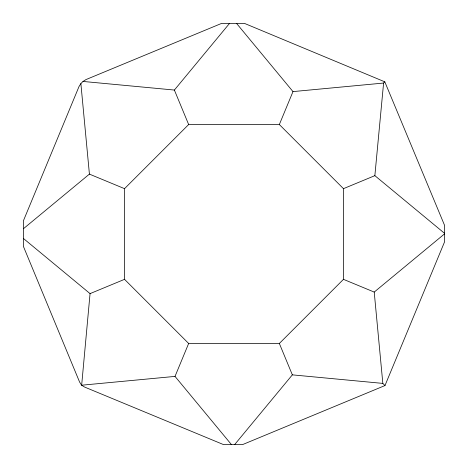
<?xml version="1.0" encoding="UTF-8"?>
<svg xmlns="http://www.w3.org/2000/svg" width="468" height="468" viewBox="0 0 468 468"><rect width="100%" height="100%" fill="white"/><g stroke="black" fill="none" stroke-linecap="round" stroke-linejoin="round"><path stroke-width="0.7" d="M81.438 384.988L79.578 382.017L23.4 246.396L23.4 220.808L79.016 86.539L80.876 83.573L83.011 81.438L85.983 79.578L221.604 23.4L244.483 23.4L384.813 81.836L444.6 225.43L444.6 241.775L384.988 385.55L242.57 444.6L223.517 444.6L84.626 387.071L81.66 385.211L90.055 293.623L23.4 238.458M444.6 233.368L374.862 175.652L383.596 83.052L384.813 81.836M231.455 444.6L175.014 376.401L188.657 343.465L124.535 279.343L124.535 188.657L188.657 124.535L279.343 124.535L343.465 188.657L343.465 279.343L279.343 343.465L188.657 343.465M279.343 124.535L292.986 91.599L383.596 83.052M83.011 81.438L174.377 90.055L229.542 23.4M234.632 444.6L292.348 374.862L382.836 383.397L384.988 385.55M23.4 228.747L89.417 174.114L80.876 83.573M382.836 383.397L374.219 292.079L444.6 233.836M90.055 293.623L124.535 279.343M343.465 188.657L374.862 175.652M81.66 385.211L175.014 376.401M89.417 174.114L124.535 188.657M343.465 279.343L374.219 292.079M236.545 23.4L292.986 91.599M174.377 90.055L188.657 124.535M279.343 343.465L292.348 374.862"/></g></svg>
